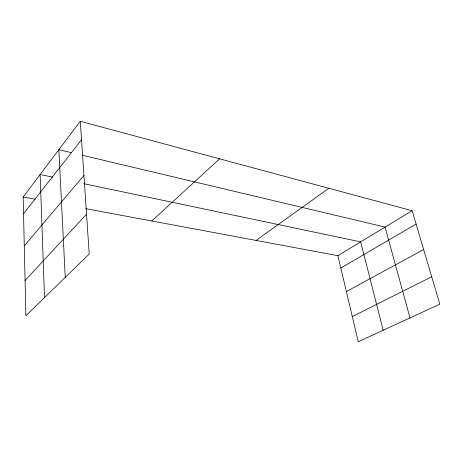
<?xml version="1.0" encoding="UTF-8"?>
<svg xmlns="http://www.w3.org/2000/svg" width="463" height="463" viewBox="0 0 463 463"><rect width="100%" height="100%" fill="white"/><g stroke="black" fill="none" stroke-linecap="round" stroke-linejoin="round"><path stroke-width="0.69" d="M80.284 121.271L89.22 254.042L25.887 315.749L23.15 197.006L80.284 121.271L412.134 210.729L439.85 304.15L358.258 341.729L337.868 255.663L85.771 208.68M23.538 213.727L81.529 139.745M24.273 245.853L83.93 175.436M25.071 280.503L86.54 214.242M151.766 220.978L219.636 158.838M256.097 240.424L328.84 188.273M337.868 255.663L412.134 210.729M340.803 268.031L416.092 224.08M346.376 291.563L423.651 249.551M352.308 316.605L431.724 276.758M23.15 197.006L35.13 199.24M52.817 177.173L40.125 174.51L44.517 297.599M83.838 183.695L360.66 241.871L383.185 330.246M71.383 152.657L58.853 149.682L65.254 277.395M82.524 155.302L385.077 227.096L409.998 317.902"/></g></svg>
